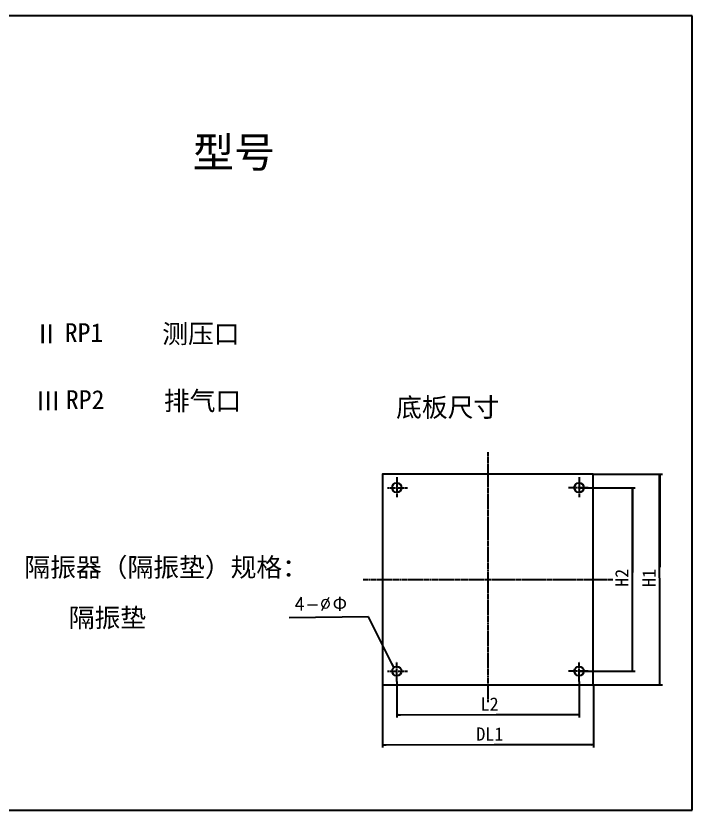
# Model space of a CAD drawing. Extents: x 1620 to 2878, y -792 to 791.
# Drawn here: x 2057.7 to 2236.6, y 338.3 to 548.3 of the extents above; entities that cross this region are included whole.
import ezdxf
from ezdxf.enums import TextEntityAlignment as Align

# ---------------------------------------------------------------- set-up
doc = ezdxf.new("R2010")
doc.units = 0
doc.header["$MEASUREMENT"] = 0
doc.linetypes.add('CENTER', pattern=[2, 1.25, -0.25, 0.25, -0.25])
doc.layers.get('0').update_dxf_attribs({"linetype": 'CONTINUOUS'})
doc.layers.get('DEFPOINTS').update_dxf_attribs({"linetype": 'CONTINUOUS'})
for name, color, linetype in [('TEXT', 3, 'CONTINUOUS'), ('YHCENTER', 4, 'CENTER'), ('YHDIM', 1, 'CONTINUOUS'), ('YHSOLID', 7, 'CONTINUOUS')]:
    doc.layers.add(name, color=color, linetype=linetype)
doc.styles.add('HZTXT', font='txt.shx', dxfattribs={"bigfont": 'hztxt.shx'})
doc.styles.get("Standard").update_dxf_attribs({"font": 'SimSun.ttf', "width": 0.6})
doc.styles.add('TXT', font='txt.shx', dxfattribs={"width": 0.9})
doc.dimstyles.new('CENTER', dxfattribs={"dimtxt": 3, "dimasz": 1.8, "dimexe": 1.5, "dimexo": 0.0625, "dimgap": 3, "dimtad": 0, "dimdec": 3, "dimzin": 9, "dimdsep": 46, "dimtxsty": 'TXT', "dimblk1": 'A2', "dimblk2": 'A2', "dimsah": 1, "dimcen": 10, "dimclrd": 1, "dimclre": 1, "dimclrt": 3, "dimadec": 0, "dimazin": 0, "dimtfac": 1, "dimtdec": 1, "dimtmove": 0, "dimatfit": 1, "dimldrblk": 'A2', "dimfxl": 0, "dimtolj": 1, "dimtzin": 0, "dimarcsym": 0})

# ---------------------------------------------------------------- blocks, each defined once
blk = doc.blocks.new('A2')
at = {"color": 1, "linetype": 'ByBlock', "ltscale": 0.2}
blk.add_solid([(-0.63, -0.31), (-0.63, 0.29), (0, 0)], dxfattribs=at)
at = {"layer": 'TEXT', "color": 1, "ltscale": 0.2}
blk.add_line((0, 0), (-1.08, 0), dxfattribs=at)

msp = doc.modelspace()

# ---------------------------------------------------------------- linework, layer by layer
for p, q in [((2236.60265, 548.34264), (1939.60265, 548.34264)), ((2236.60265, 338.34264), (2236.60265, 548.34264)), ((1939.60265, 338.34264), (2236.60265, 338.34264))]:
    msp.add_line(p, q)
at = {"color": 1, "linetype": 'ByBlock'}
for p, q in [((2210.47751, 427.21265), (2228.79157, 427.21265)), ((2228.04157, 372.38149), (2227.93844, 427.0898)), ((2228.04157, 426.31265), (2228.04157, 402.58701)), ((2206.71504, 423.59982), (2221.55439, 423.59982)), ((2220.80439, 375.99432), (2220.81105, 423.52899)), ((2220.80439, 422.69982), (2220.80439, 401.14099)), ((2206.71504, 375.09432), (2221.55439, 375.09432)), ((2158.47763, 372.31811), (2158.47763, 362.8133)), ((2206.68379, 372.31811), (2206.68379, 362.8133)), ((2154.71516, 371.45024), (2154.71516, 354.86022)), ((2210.47751, 371.48149), (2228.79157, 371.48149)), ((2210.54076, 371.45024), (2210.54076, 354.86022)), ((2159.37763, 363.5633), (2206.71122, 363.6145)), ((2205.78379, 363.5633), (2184.72714, 363.5633)), ((2155.61516, 355.61022), (2210.5848, 355.71879)), ((2209.64076, 355.61022), (2184.2365, 355.61022))]:
    msp.add_line(p, q, dxfattribs=at)
at = {"layer": 'DEFPOINTS', "color": 0, "linetype": 'ByBlock'}
for p in [(2210.44626, 427.21265), (2206.68379, 423.59982), (2206.68379, 375.09432), (2220.80439, 375.09432), (2158.47763, 372.34936), (2206.68379, 372.34936), (2154.71516, 371.48149), (2210.44626, 371.48149), (2210.54076, 371.48149), (2228.04157, 371.48149), (2158.47763, 363.5633), (2210.54076, 355.61022)]:
    msp.add_point(p, dxfattribs=at)
at = {"layer": 'YHCENTER', "ltscale": 0.35}
for p, q in [((2182.58071, 432.97927), (2182.58071, 366.82092)), ((2158.47763, 426.34478), (2158.47763, 421.1044)), ((2206.68379, 426.34478), (2206.68379, 421.1044)), ((2156.06302, 423.59982), (2161.30856, 423.59982)), ((2209.0984, 423.59982), (2203.85286, 423.59982)), ((2149.56969, 399.34707), (2215.59173, 399.34707)), ((2158.47763, 372.34936), (2158.47763, 377.58974)), ((2206.68379, 372.34936), (2206.68379, 377.58974)), ((2156.06302, 375.09432), (2161.30856, 375.09432)), ((2209.0984, 375.09432), (2203.85286, 375.09432))]:
    msp.add_line(p, q, dxfattribs=at)
at = {"layer": 'YHSOLID'}
msp.add_lwpolyline([(2154.71516, 371.48149), (2210.44626, 371.48149), (2210.44626, 427.21265), (2154.71516, 427.21265)], close=True, dxfattribs=at)
at = {"layer": 'YHSOLID', "ltscale": 0.2}
for centre in [(2158.47763, 423.59982), (2206.68379, 423.59982), (2158.47763, 375.09432), (2206.68379, 375.09432)]:
    msp.add_circle(centre, 1.24771, dxfattribs=at)

# ---------------------------------------------------------------- block references
at = {"color": 1, "linetype": 'ByBlock', "yscale": 0.9000000000000057, "zscale": 0.9}
for p, xscale, rotation in [((2228.04157, 427.21265), 0.9000000000000057, 90), ((2220.80439, 423.59982), 0.9000000000000057, 90), ((2220.80439, 375.09432), 0.9000000000000057, 270), ((2228.04157, 371.48149), 0.9000000000000057, 270), ((2158.47763, 363.5633), 0.900000000000091, 180), ((2154.71516, 355.61022), 0.900000000000091, 180)]:
    msp.add_blockref('A2', p, dxfattribs=dict(at, xscale=xscale, rotation=rotation))
at = {"color": 1, "linetype": 'ByBlock', "xscale": 0.900000000000091, "yscale": 0.9000000000000057, "zscale": 0.9}
for p in [(2206.68379, 363.5633), (2210.54076, 355.61022)]:
    msp.add_blockref('A2', p, dxfattribs=at)

# ---------------------------------------------------------------- texts
for tag, p, height in [('RP1', (2070.65496, 462.08524), 5), ('RP2', (2070.95202, 444.37471), 5), ('Φ', (2141.50044, 391.13679), 3.5)]:
    msp.add_attdef(tag, p, '', height=height)
for tag, p in [('H2', (2220.80772, 399.76166)), ('H1', (2227.99001, 399.73564))]:
    msp.add_attdef(tag, text='', height=3.5, rotation=90).set_placement(p, align=Align.BOTTOM_CENTER)
for tag, p in [('L2', (2183.04443, 363.5889)), ('DL1', (2183.09998, 355.6645))]:
    msp.add_attdef(tag, text='', height=3.5).set_placement(p, align=Align.BOTTOM_CENTER)
at = {"layer": 'TEXT', "ltscale": 0.2}
for s, p in [('Ⅱ        测压口', (2062.40252, 461.79684)), ('Ⅲ        排气口', (2062.84976, 444.0605)), ('底板尺寸', (2158.30029, 442.3315)), ('隔振器（隔振垫）规格：', (2059.96688, 400.05298))]:
    msp.add_text(s, height=5, dxfattribs=at).set_placement(p)
at = {"layer": 'YHDIM', "ltscale": 0.2, "style": 'HZTXT'}
msp.add_text('4-%%c', height=3.5, dxfattribs=at).set_placement((2131.23088, 391.13499))
at = {"layer": 'YHDIM'}
msp.add_attdef('型号', (2104.50895, 508.26964), '', height=8, dxfattribs=at)
msp.add_attdef('隔振垫', text='', height=5, dxfattribs=at).set_placement((2081.93802, 385.21247), align=Align.BOTTOM_CENTER)

# ---------------------------------------------------------------- leaders
at = {"layer": 'YHDIM', "color": 1, "ltscale": 0.2}
msp.add_leader([(2157.70448, 376.07362), (2150.97723, 389.42162), (2130.0441, 389.18064)], dimstyle='CENTER', override={"dimasz": 1, "dimgap": 0.5}, dxfattribs=at)

doc.saveas('drawing.dxf')
